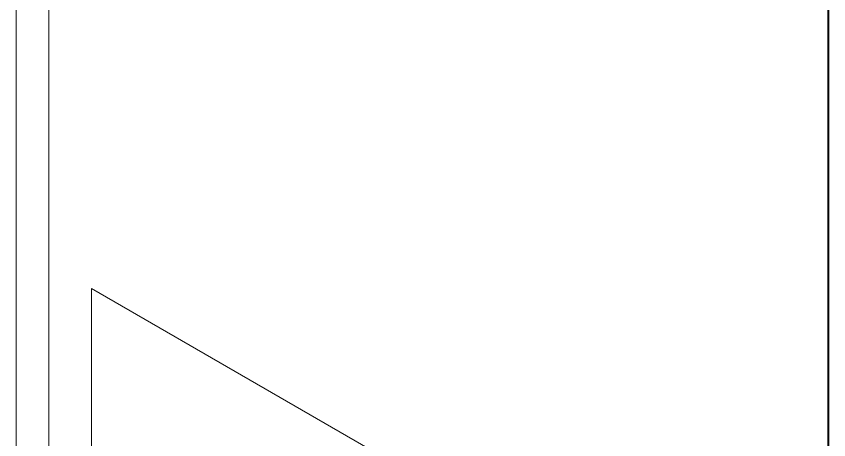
# Model space of a CAD drawing. Header units: inches. Extents: x 67578 to 72421, y -34894 to -31675.
# Drawn here: x 69275.29 to 69293.02, y -33329.33 to -33320.09 of the extents above; entities that cross this region are included whole.
import ezdxf

# ---------------------------------------------------------------- set-up
doc = ezdxf.new("R2010")
doc.units = ezdxf.units.IN
doc.header["$MEASUREMENT"] = 0

# ---------------------------------------------------------------- blocks, each defined once
blk = doc.blocks.new('ET200S')
at = {"lineweight": 0}
for p, q in [((86.794, -40.491), (86.794, 24.993)), ((87.243, 24.924), (87.243, -40.56)), ((97.927, 18.853), (97.927, -46.63)), ((97.937, -46.561), (97.937, 18.922)), ((87.826, 13.574), (87.826, 11.125)), ((87.826, 13.574), (97.018, 8.267))]:
    blk.add_line(p, q, dxfattribs=at)

msp = doc.modelspace()

# ---------------------------------------------------------------- block references
at = {"xscale": 1.59100124616462, "yscale": 1.59100124616462, "zscale": 1.59100124616462}
msp.add_blockref('ET200S', (69137.204, -33347.624), dxfattribs=at)

doc.saveas('drawing.dxf')
